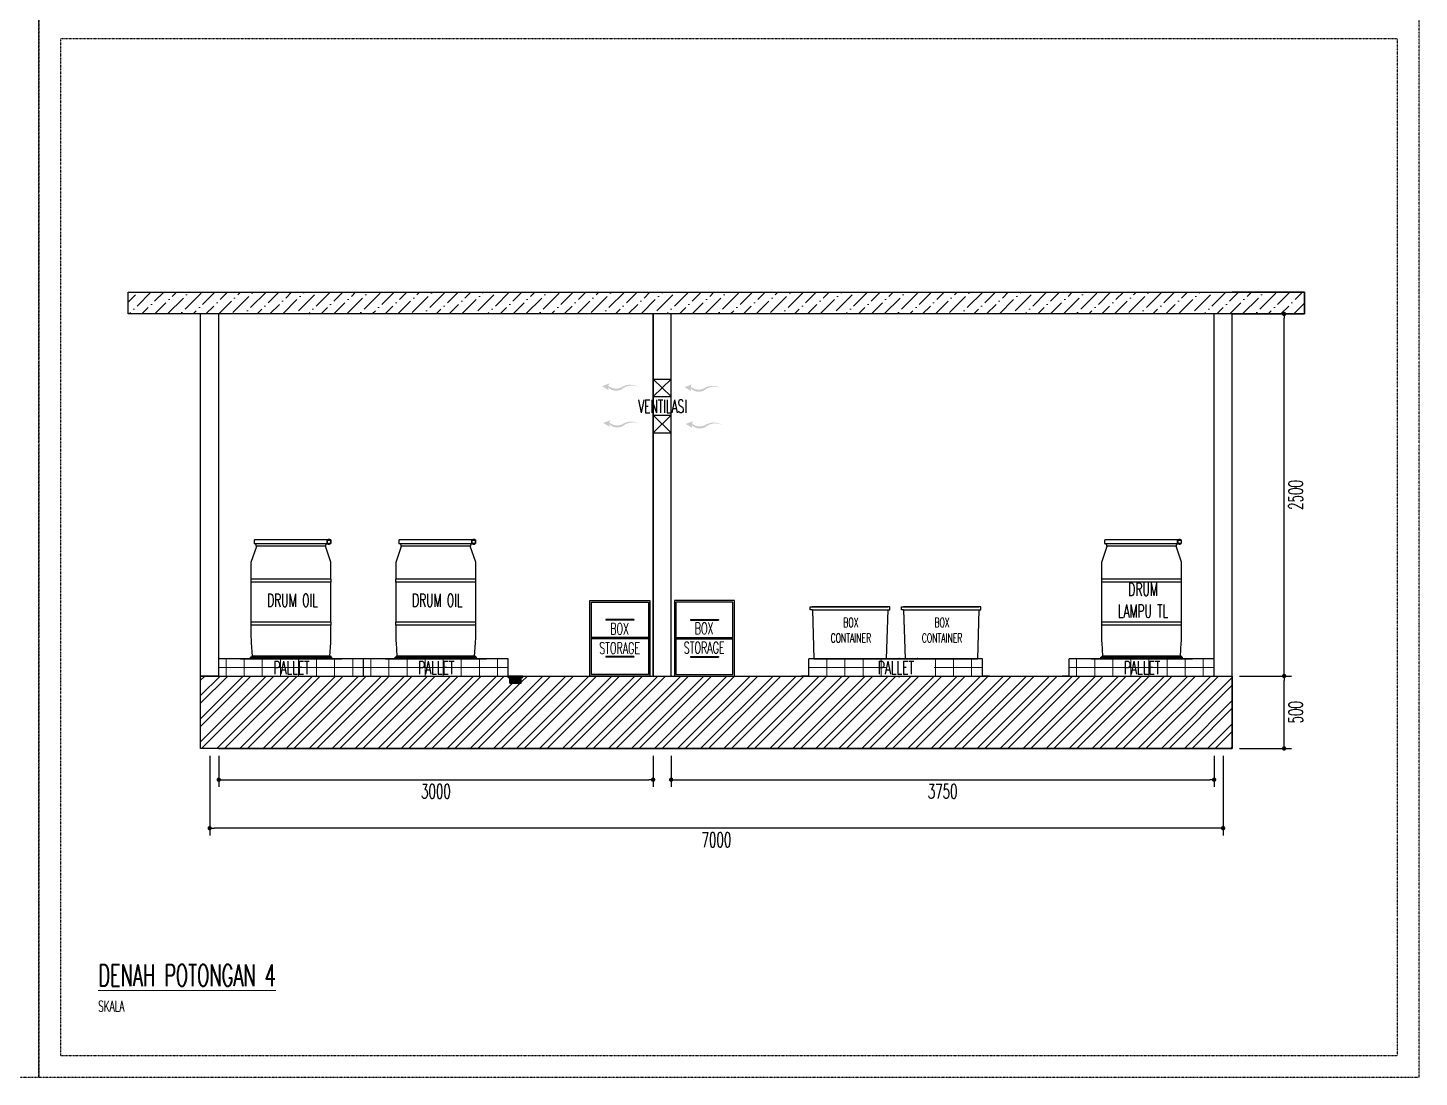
# Model space of a CAD drawing. Header units: millimetres. Extents: x 43312 to 271118, y 7927 to 51490.
# Drawn here: x 261508 to 271118, y 15735 to 22979 of the extents above; entities that cross this region are included whole.
import ezdxf

# ---------------------------------------------------------------- set-up
doc = ezdxf.new("R2010")
doc.units = ezdxf.units.MM
doc.header["$MEASUREMENT"] = 0
doc.linetypes.add('DASHDOT', pattern=[1, 0.5, -0.25, 0, -0.25])
doc.layers.add('C NOTASI', color=3, linetype='Continuous', lineweight=5)
doc.layers.add('inst ME', color=7, linetype='Continuous', lineweight=13)
doc.layers.add('Edges', color=7, linetype='Continuous')
doc.styles.add('300', font='rs.shx', dxfattribs={"width": 0.6, "height": 100})
doc.dimstyles.new('300', dxfattribs={"dimtxt": 50, "dimasz": 30, "dimexe": 50, "dimexo": 50, "dimgap": 30, "dimtad": 2, "dimdec": 0, "dimzin": 0, "dimtxsty": '300', "dimblk": 'DOT', "dimcen": 0.2, "dimclrd": 1, "dimclre": 1, "dimclrt": 3, "dimadec": 0, "dimazin": 0, "dimtfac": 1, "dimtdec": 0, "dimtix": 1, "dimtmove": 0, "dimatfit": 3, "dimfxl": 1, "dimtolj": 1, "dimtzin": 0, "dimarcsym": 0})

# ---------------------------------------------------------------- blocks, each defined once
blk = doc.blocks.new('plastic water drum fr')
at = {"layer": 'Edges'}
for p, q in [((-11.76, 17.52), (-11.77, 17.52)), ((-11.77, 17.52), (-11.77, 17.51)), ((-11.77, 17.52), (-11.69, 17.52)), ((-11.77, 17.51), (-11.77, 17.5)), ((-11.77, 17.51), (-11.69, 17.51)), ((-11.77, 17.5), (-11.77, 16.49)), ((-11.77, 17.5), (-11.69, 17.5)), ((-11.75, 17.53), (-11.76, 17.53)), ((-11.76, 17.53), (-11.76, 17.52)), ((-11.76, 17.53), (-11.68, 17.53)), ((-11.76, 17.52), (-11.69, 17.52)), ((-11.75, 17.53), (-11.75, 17.53)), ((-11.75, 17.53), (-11.75, 17.53)), ((-11.75, 17.53), (-11.74, 17.53)), ((-11.72, 17.53), (-11.74, 17.53)), ((-11.74, 17.53), (-11.74, 17.53)), ((-11.72, 17.53), (-11.72, 17.53)), ((-11.72, 17.53), (-11.71, 17.53)), ((-11.71, 17.53), (-11.7, 17.53)), ((-11.7, 17.53), (-11.68, 17.53)), ((-11.68, 17.53), (-11.69, 17.52)), ((-11.69, 17.52), (-11.69, 17.51)), ((-11.69, 17.52), (-11.69, 17.52)), ((-11.69, 17.52), (-10.71, 17.52)), ((-11.69, 17.52), (-10.71, 17.52)), ((-11.69, 17.51), (-11.69, 17.5)), ((-11.69, 17.51), (-10.71, 17.51)), ((-11.69, 17.5), (-11.69, 16.49)), ((-10.71, 17.5), (-11.69, 17.5)), ((-11.68, 17.53), (-11.68, 17.53)), ((-11.68, 17.53), (-11.67, 17.53)), ((-11.68, 17.53), (-10.71, 17.53)), ((-11.67, 17.53), (-11.67, 17.53)), ((-11.67, 17.53), (-11.67, 17.53)), ((-11.67, 17.53), (-11.67, 17.53)), ((-11.67, 17.53), (-11.67, 17.53)), ((-11.65, 17.53), (-11.67, 17.53)), ((-11.65, 17.53), (-11.54, 17.53)), ((-11.54, 17.55), (-11.53, 17.56)), ((-11.54, 17.53), (-11.54, 17.55)), ((-11.51, 17.53), (-11.54, 17.53)), ((-11.53, 17.6), (-11.52, 17.61)), ((-11.53, 17.59), (-11.53, 17.6)), ((-11.53, 17.58), (-11.53, 17.59)), ((-11.53, 17.56), (-11.53, 17.58)), ((-11.52, 17.63), (-11.51, 17.64)), ((-11.52, 17.61), (-11.52, 17.63)), ((-11.51, 17.65), (-11.5, 17.66)), ((-11.51, 17.64), (-11.51, 17.65)), ((-11.51, 17.53), (-11.51, 17.53)), ((-11.51, 17.53), (-11.41, 17.53)), ((-11.5, 17.66), (-11.48, 17.68)), ((-11.47, 17.68), (-11.48, 17.68)), ((-11.47, 17.68), (-11.44, 17.68)), ((-11.44, 17.68), (-11.07, 17.68)), ((-11.41, 17.57), (-11.41, 17.58)), ((-11.41, 17.58), (-11.41, 17.58)), ((-11.41, 17.56), (-11.41, 17.57)), ((-11.41, 17.55), (-11.41, 17.56)), ((-11.41, 17.55), (-11.41, 17.55)), ((-11.4, 17.55), (-11.41, 17.55)), ((-11.41, 17.55), (-11.41, 17.55)), ((-11.41, 17.55), (-11.4, 17.55)), ((-11.41, 17.54), (-11.41, 17.55)), ((-11.41, 17.55), (-11.41, 17.55)), ((-11.41, 17.53), (-11.41, 17.54)), ((-11.41, 17.54), (-11.41, 17.54)), ((-11.17, 17.54), (-11.41, 17.54)), ((-11.41, 17.53), (-11.36, 17.53)), ((-11.4, 17.55), (-11.4, 17.55)), ((-11.4, 17.55), (-11.22, 17.55)), ((-11.33, 17.53), (-11.36, 17.53)), ((-11.33, 17.53), (-11.33, 17.53)), ((-11.33, 17.53), (-11.17, 17.53)), ((-11.22, 17.55), (-11.21, 17.55)), ((-11.22, 17.55), (-11.22, 17.55)), ((-11.22, 17.55), (-11.12, 17.55)), ((-11.21, 17.55), (-11.2, 17.54)), ((-11.2, 17.54), (-11.19, 17.54)), ((-11.19, 17.54), (-11.17, 17.54)), ((-11.17, 17.53), (-11.17, 17.54)), ((-11.16, 17.53), (-11.17, 17.53)), ((-11.14, 17.53), (-11.16, 17.53)), ((-11.14, 17.53), (-11.13, 17.53)), ((-11.12, 17.53), (-11.13, 17.53)), ((-11.12, 17.55), (-11.12, 17.55)), ((-11.12, 17.55), (-11.12, 17.54)), ((-11.12, 17.55), (-11.1, 17.55)), ((-11.12, 17.54), (-11.12, 17.53)), ((-11.12, 17.53), (-11.12, 17.53)), ((-11.11, 17.53), (-11.12, 17.53)), ((-11.1, 17.53), (-11.11, 17.53)), ((-11.11, 17.53), (-11.11, 17.53)), ((-11.1, 17.53), (-11.11, 17.53)), ((-11.1, 17.55), (-11.09, 17.55)), ((-11.04, 17.53), (-11.1, 17.53)), ((-11.07, 17.68), (-11.06, 17.68)), ((-11.06, 17.68), (-11.03, 17.66)), ((-11.03, 17.53), (-11.04, 17.53)), ((-11.03, 17.53), (-11.04, 17.53)), ((-11.03, 17.66), (-11.03, 17.66)), ((-11.03, 17.66), (-11.02, 17.65)), ((-11.03, 17.53), (-11.03, 17.53)), ((-10.99, 17.53), (-11.03, 17.53)), ((-11.02, 17.65), (-11.01, 17.62)), ((-11.01, 17.62), (-11.01, 17.62)), ((-11.01, 17.62), (-11.01, 17.61)), ((-11.01, 17.61), (-11, 17.6)), ((-11, 17.6), (-11, 17.59)), ((-11, 17.59), (-11, 17.58)), ((-11, 17.58), (-11, 17.56)), ((-11, 17.56), (-11, 17.55)), ((-11, 17.55), (-10.99, 17.54)), ((-10.99, 17.54), (-10.99, 17.53)), ((-10.95, 17.53), (-10.99, 17.53)), ((-10.88, 17.57), (-10.95, 17.53)), ((-10.92, 17.53), (-10.95, 17.53)), ((-10.92, 17.53), (-10.92, 17.53)), ((-10.92, 17.53), (-10.91, 17.53)), ((-10.89, 17.53), (-10.91, 17.53)), ((-10.88, 17.53), (-10.89, 17.53)), ((-10.88, 17.57), (10.88, 17.57)), ((-10.88, 17.53), (-10.87, 17.53)), ((-10.85, 17.53), (-10.87, 17.53)), ((-10.85, 17.53), (-10.83, 17.53)), ((-10.85, 17.53), (-10.85, 17.53)), ((-10.83, 17.53), (-10.81, 17.53)), ((-10.83, 17.53), (-10.83, 17.53)), ((-10.8, 17.53), (-10.81, 17.53)), ((-10.79, 17.53), (-10.8, 17.53)), ((-10.79, 17.53), (-10.78, 17.53)), ((-10.77, 17.53), (-10.78, 17.53)), ((-10.76, 17.53), (-10.77, 17.53)), ((-10.74, 17.53), (-10.76, 17.53)), ((-10.72, 17.53), (-10.74, 17.53)), ((-10.74, 17.53), (-10.74, 17.53)), ((-10.71, 17.53), (-10.72, 17.53)), ((-10.71, 17.53), (-10.71, 17.53)), ((-10.71, 17.53), (-10.69, 17.53)), ((-10.7, 17.53), (-10.71, 17.53)), ((-10.71, 17.53), (-10.71, 17.52)), ((-10.71, 17.52), (-10.69, 17.52)), ((-10.71, 17.52), (-10.71, 17.51)), ((-10.71, 17.52), (-10.69, 17.52)), ((-10.71, 17.52), (-10.71, 17.52)), ((-10.71, 17.51), (-10.71, 17.5)), ((-10.71, 17.51), (-10.69, 17.51)), ((-10.71, 17.5), (-10.69, 17.5)), ((-10.71, 17.5), (-10.71, 16.49)), ((-10.69, 17.53), (-10.7, 17.53)), ((-10.69, 17.53), (-10.69, 17.52)), ((-10.69, 17.53), (-10.67, 17.53)), ((-10.69, 17.53), (-10.69, 17.53)), ((-10.68, 17.53), (-10.69, 17.53)), ((-10.69, 17.52), (-10.69, 17.51)), ((-10.69, 17.52), (-10.69, 17.52)), ((-10.69, 17.52), (-10.67, 17.52)), ((-10.69, 17.52), (-10.67, 17.52)), ((-10.69, 17.51), (-10.69, 17.5)), ((-10.69, 17.51), (-10.67, 17.51)), ((-10.67, 17.5), (-10.69, 17.5)), ((-10.69, 17.5), (-10.69, 16.49)), ((-10.68, 17.53), (-10.66, 17.53)), ((-10.68, 17.53), (-10.68, 17.53)), ((-10.67, 17.53), (-10.66, 17.53)), ((-10.67, 17.52), (-10.67, 17.53)), ((-10.67, 17.52), (-10.65, 17.52)), ((-10.67, 17.51), (-10.67, 17.52)), ((-10.67, 17.52), (-10.66, 17.52)), ((-10.67, 17.52), (-10.67, 17.52)), ((-10.67, 17.51), (-10.67, 17.5)), ((-10.67, 17.51), (-10.65, 17.51)), ((-10.65, 17.5), (-10.67, 17.5)), ((-10.67, 17.5), (-10.67, 16.49)), ((-10.66, 17.52), (-10.66, 17.53)), ((-10.66, 17.53), (-10.64, 17.53)), ((-10.65, 17.53), (-10.66, 17.53)), ((-10.66, 17.53), (-10.66, 17.53)), ((-10.66, 17.52), (-10.64, 17.52)), ((-10.65, 17.52), (-10.66, 17.52)), ((-10.65, 17.53), (-10.65, 17.53)), ((-10.64, 17.53), (-10.65, 17.53)), ((-10.65, 17.52), (-10.64, 17.52)), ((-10.65, 17.51), (-10.65, 17.52)), ((-10.65, 17.51), (-10.65, 17.5)), ((-10.65, 17.51), (-10.64, 17.51)), ((-10.65, 17.5), (-10.64, 17.5)), ((-10.65, 17.5), (-10.65, 16.49)), ((-10.64, 17.53), (-10.63, 17.53)), ((-10.64, 17.52), (-10.64, 17.53)), ((-10.63, 17.53), (-10.64, 17.53)), ((-10.64, 17.52), (-10.64, 17.52)), ((-10.64, 17.52), (-10.63, 17.52)), ((-10.64, 17.51), (-10.64, 17.52)), ((-10.64, 17.52), (-10.62, 17.52)), ((-10.64, 17.51), (-10.64, 17.5)), ((-10.64, 17.51), (-10.62, 17.51)), ((-10.64, 17.5), (-10.62, 17.5)), ((-10.64, 17.5), (-10.64, 16.49)), ((-10.63, 17.53), (-10.62, 17.53)), ((-10.63, 17.53), (-10.63, 17.52)), ((-10.62, 17.53), (-10.63, 17.53)), ((-10.63, 17.52), (-10.61, 17.52)), ((-10.63, 17.52), (-10.62, 17.52)), ((-10.61, 17.52), (-10.62, 17.53)), ((-10.62, 17.53), (-10.61, 17.53)), ((-10.61, 17.53), (-10.62, 17.53)), ((-10.62, 17.53), (-10.62, 17.53)), ((-10.62, 17.52), (-10.61, 17.52)), ((-10.62, 17.52), (-10.62, 17.51)), ((-10.62, 17.51), (-10.62, 17.5)), ((-10.62, 17.51), (-10.61, 17.51)), ((-10.61, 17.5), (-10.62, 17.5)), ((-10.62, 17.5), (-10.62, 16.49)), ((-10.61, 17.53), (-10.6, 17.53)), ((-10.6, 17.52), (-10.61, 17.53)), ((-10.6, 17.53), (-10.61, 17.53)), ((-10.61, 17.53), (-10.61, 17.53)), ((-10.61, 17.53), (-10.61, 17.53)), ((-10.61, 17.52), (-10.6, 17.52)), ((-10.61, 17.52), (-10.61, 17.52)), ((-10.61, 17.52), (-10.6, 17.52)), ((-10.61, 17.51), (-10.61, 17.52)), ((-10.61, 17.51), (-10.61, 17.5)), ((-10.61, 17.51), (-10.6, 17.51)), ((-10.61, 17.5), (-10.6, 17.5)), ((-10.61, 17.5), (-10.61, 16.49)), ((-10.6, 17.53), (-10.59, 17.52)), ((-10.6, 17.53), (-10.6, 17.53)), ((-10.6, 17.53), (-10.59, 17.53)), ((-10.59, 17.53), (-10.6, 17.53)), ((-10.6, 17.53), (-10.6, 17.53)), ((-10.6, 17.52), (-10.6, 17.52)), ((-10.6, 17.52), (-10.59, 17.52)), ((-10.6, 17.52), (-10.59, 17.52)), ((-10.6, 17.51), (-10.6, 17.52)), ((-10.6, 17.51), (-10.6, 17.5)), ((-10.6, 17.51), (-10.59, 17.51)), ((-10.6, 17.5), (-10.59, 17.5)), ((-10.6, 17.5), (-10.6, 16.49)), ((-10.59, 17.52), (-10.59, 17.53)), ((-10.59, 17.52), (-10.59, 17.52)), ((-10.59, 17.52), (-10.59, 17.52)), ((-10.59, 17.52), (-10.58, 17.52)), ((-10.58, 17.52), (-10.59, 17.52)), ((-10.59, 17.52), (-10.59, 17.51)), ((-10.59, 17.51), (-10.59, 17.5)), ((-10.59, 17.51), (-10.58, 17.51)), ((-10.58, 17.5), (-10.59, 17.5)), ((-10.59, 17.5), (-10.59, 16.49)), ((-10.58, 17.51), (-10.58, 17.52)), ((-10.58, 17.51), (-10.58, 17.5)), ((-10.58, 17.5), (-10.58, 16.49)), ((10.88, 17.57), (11.02, 17.49)), ((11.02, 17.49), (11.02, 16.47)), ((-11.82, 10.97), (-10.21, 15.71)), ((-11.77, 16.49), (-11.77, 16.49)), ((-11.77, 16.48), (-11.77, 16.49)), ((-11.69, 16.49), (-11.77, 16.49)), ((-11.69, 16.49), (-11.77, 16.49)), ((-11.76, 16.48), (-11.77, 16.48)), ((-11.69, 16.48), (-11.77, 16.48)), ((-11.76, 16.47), (-11.76, 16.48)), ((-11.69, 16.48), (-11.76, 16.48)), ((-11.75, 16.47), (-11.76, 16.47)), ((-11.68, 16.47), (-11.76, 16.47)), ((-11.75, 16.47), (-11.75, 16.47)), ((-11.75, 16.47), (-11.75, 16.47)), ((-11.75, 16.47), (-11.74, 16.47)), ((-11.74, 16.47), (-11.72, 16.47)), ((-11.72, 16.47), (-11.72, 16.47)), ((-11.68, 16.47), (-11.72, 16.47)), ((-11.69, 16.49), (-11.69, 16.49)), ((-11.69, 16.48), (-11.69, 16.49)), ((-10.71, 16.49), (-11.69, 16.49)), ((-10.71, 16.49), (-11.69, 16.49)), ((-11.69, 16.48), (-11.69, 16.48)), ((-11.68, 16.47), (-11.69, 16.48)), ((-10.71, 16.48), (-11.69, 16.48)), ((-10.71, 16.48), (-11.69, 16.48)), ((-11.68, 16.47), (-11.68, 16.47)), ((-11.67, 16.47), (-11.68, 16.47)), ((-10.71, 16.47), (-11.68, 16.47)), ((-11.67, 16.47), (-11.67, 16.47)), ((-11.67, 16.47), (-11.67, 16.47)), ((-11.67, 16.47), (-11.67, 16.47)), ((-11.67, 16.47), (-11.53, 16.47)), ((-11.53, 16.45), (-11.53, 16.47)), ((-11.51, 16.47), (-11.53, 16.47)), ((-11.53, 16.43), (-11.53, 16.45)), ((-11.53, 16.42), (-11.53, 16.43)), ((-11.52, 16.4), (-11.53, 16.42)), ((-11.52, 16.39), (-11.52, 16.4)), ((-11.52, 16.39), (-11.51, 16.36)), ((-11.51, 16.47), (-11.41, 16.47)), ((-11.51, 16.47), (-11.51, 16.47)), ((-11.51, 16.35), (-11.51, 16.36)), ((-11.5, 16.34), (-11.51, 16.35)), ((-11.49, 16.33), (-11.5, 16.34)), ((-11.49, 16.32), (-11.49, 16.33)), ((-11.49, 16.32), (-11.46, 16.31)), ((-11.46, 16.31), (-11.46, 16.3)), ((-11.46, 16.3), (-11.43, 16.3)), ((-11.08, 16.3), (-11.43, 16.3)), ((-11.41, 16.46), (-11.41, 16.47)), ((-11.38, 16.47), (-11.41, 16.47)), ((-11.41, 16.46), (-11.41, 16.46)), ((-11.41, 16.45), (-11.41, 16.46)), ((-11.17, 16.46), (-11.41, 16.46)), ((-11.4, 16.45), (-11.41, 16.45)), ((-11.41, 16.44), (-11.41, 16.45)), ((-11.41, 16.45), (-11.41, 16.45)), ((-11.13, 16.44), (-11.41, 16.44)), ((-11.41, 16.43), (-11.41, 16.44)), ((-11.4, 16.42), (-11.41, 16.43)), ((-11.39, 16.45), (-11.4, 16.45)), ((-11.4, 16.42), (-11.4, 16.42)), ((-11.4, 16.42), (-11.4, 16.42)), ((-11.4, 16.42), (-11.4, 16.42)), ((-11.4, 16.41), (-11.4, 16.42)), ((-11.38, 16.44), (-11.39, 16.45)), ((-11.38, 16.47), (-11.36, 16.47)), ((-11.38, 16.47), (-11.38, 16.47)), ((-11.36, 16.44), (-11.38, 16.44)), ((-11.33, 16.47), (-11.36, 16.47)), ((-11.35, 16.44), (-11.36, 16.44)), ((-11.34, 16.44), (-11.35, 16.44)), ((-11.33, 16.44), (-11.34, 16.44)), ((-11.33, 16.47), (-11.31, 16.47)), ((-11.33, 16.47), (-11.33, 16.47)), ((-11.32, 16.44), (-11.33, 16.44)), ((-11.31, 16.44), (-11.32, 16.44)), ((-11.31, 16.47), (-11.31, 16.47)), ((-11.31, 16.47), (-11.25, 16.47)), ((-11.31, 16.44), (-11.3, 16.44)), ((-11.31, 16.44), (-11.31, 16.44)), ((-11.3, 16.44), (-11.3, 16.44)), ((-11.3, 16.44), (-11.3, 16.44)), ((-11.3, 16.44), (-11.29, 16.44)), ((-11.3, 16.44), (-11.3, 16.44)), ((-11.29, 16.44), (-11.27, 16.44)), ((-11.27, 16.44), (-11.26, 16.44)), ((-11.26, 16.44), (-11.25, 16.44)), ((-11.25, 16.47), (-11.24, 16.47)), ((-11.25, 16.44), (-11.24, 16.44)), ((-11.24, 16.47), (-11.23, 16.47)), ((-11.24, 16.47), (-11.24, 16.47)), ((-11.24, 16.44), (-11.23, 16.45)), ((-11.23, 16.47), (-11.19, 16.47)), ((-11.23, 16.45), (-11.22, 16.45)), ((-11.22, 16.45), (-11.21, 16.45)), ((-11.21, 16.45), (-11.2, 16.45)), ((-11.2, 16.45), (-11.19, 16.46)), ((-11.19, 16.47), (-11.17, 16.47)), ((-11.19, 16.46), (-11.17, 16.46)), ((-11.17, 16.47), (-11.17, 16.46)), ((-11.14, 16.47), (-11.17, 16.47)), ((-11.13, 16.47), (-11.14, 16.47)), ((-11.13, 16.47), (-11.12, 16.47)), ((-11.12, 16.45), (-11.13, 16.44)), ((-11.11, 16.44), (-11.13, 16.44)), ((-11.12, 16.47), (-11.12, 16.46)), ((-11.12, 16.47), (-11.12, 16.47)), ((-11.02, 16.47), (-11.12, 16.47)), ((-11.12, 16.46), (-11.12, 16.45)), ((-11.11, 16.44), (-11.11, 16.44)), ((-11.11, 16.44), (-11.11, 16.44)), ((-11.08, 16.3), (-11.05, 16.32)), ((-11.08, 16.3), (-11.08, 16.3)), ((-11.04, 16.33), (-11.05, 16.32)), ((-11.03, 16.34), (-11.04, 16.33)), ((-11.04, 16.33), (-11.04, 16.33)), ((-11.03, 16.34), (-11.02, 16.37)), ((-11.02, 16.47), (-11.02, 16.47)), ((-11.02, 16.47), (-10.98, 16.47)), ((-11.02, 16.47), (-11, 16.45)), ((-11.01, 16.38), (-11.02, 16.37)), ((-11, 16.41), (-11.01, 16.4)), ((-11.01, 16.4), (-11.01, 16.38)), ((-11, 16.45), (-11, 16.45)), ((-11, 16.45), (-11, 16.43)), ((-11, 16.45), (-10.88, 16.39)), ((-11, 16.43), (-11, 16.41)), ((-10.98, 16.47), (-10.92, 16.47)), ((-10.92, 16.47), (-10.91, 16.47)), ((-10.92, 16.47), (-10.92, 16.47)), ((-10.91, 16.47), (-10.9, 16.47)), ((-10.9, 16.47), (-10.89, 16.47)), ((-10.87, 16.47), (-10.89, 16.47)), ((-10.44, 16.39), (-10.88, 16.39)), ((-10.87, 16.47), (-10.85, 16.47)), ((-10.87, 16.47), (-10.87, 16.47)), ((-10.85, 16.47), (-10.85, 16.47)), ((-10.85, 16.47), (-10.84, 16.47)), ((-10.84, 16.47), (-10.83, 16.47)), ((-10.81, 16.47), (-10.83, 16.47)), ((-10.81, 16.47), (-10.8, 16.47)), ((-10.81, 16.47), (-10.81, 16.47)), ((-10.8, 16.47), (-10.79, 16.47)), ((-10.79, 16.47), (-10.78, 16.47)), ((-10.76, 16.47), (-10.78, 16.47)), ((-10.76, 16.47), (-10.74, 16.47)), ((-10.76, 16.47), (-10.76, 16.47)), ((-10.74, 16.47), (-10.72, 16.47)), ((-10.74, 16.47), (-10.74, 16.47)), ((-10.71, 16.47), (-10.72, 16.47)), ((-10.71, 16.49), (-10.69, 16.49)), ((-10.71, 16.49), (-10.71, 16.49)), ((-10.71, 16.48), (-10.71, 16.49)), ((-10.71, 16.49), (-10.69, 16.49)), ((-10.71, 16.48), (-10.69, 16.48)), ((-10.71, 16.48), (-10.69, 16.48)), ((-10.71, 16.48), (-10.71, 16.48)), ((-10.71, 16.47), (-10.71, 16.48)), ((-10.71, 16.47), (-10.69, 16.47)), ((-10.71, 16.47), (-10.71, 16.47)), ((-10.7, 16.47), (-10.71, 16.47)), ((-10.69, 16.47), (-10.7, 16.47)), ((-10.67, 16.49), (-10.69, 16.49)), ((-10.69, 16.49), (-10.69, 16.49)), ((-10.69, 16.48), (-10.69, 16.49)), ((-10.69, 16.49), (-10.67, 16.49)), ((-10.69, 16.48), (-10.69, 16.48)), ((-10.69, 16.47), (-10.69, 16.48)), ((-10.69, 16.48), (-10.67, 16.48)), ((-10.69, 16.48), (-10.67, 16.48)), ((-10.69, 16.47), (-10.67, 16.47)), ((-10.69, 16.47), (-10.69, 16.47)), ((-10.69, 16.47), (-10.68, 16.47)), ((-10.69, 16.47), (-10.69, 16.47)), ((-10.68, 16.47), (-10.67, 16.47)), ((-10.68, 16.47), (-10.68, 16.47)), ((-10.65, 16.49), (-10.67, 16.49)), ((-10.67, 16.49), (-10.67, 16.49)), ((-10.67, 16.49), (-10.65, 16.49)), ((-10.67, 16.49), (-10.67, 16.48)), ((-10.67, 16.48), (-10.65, 16.48)), ((-10.67, 16.48), (-10.66, 16.48)), ((-10.67, 16.48), (-10.67, 16.48)), ((-10.67, 16.48), (-10.67, 16.47)), ((-10.67, 16.47), (-10.66, 16.47)), ((-10.67, 16.47), (-10.66, 16.47)), ((-10.65, 16.48), (-10.66, 16.48)), ((-10.66, 16.48), (-10.66, 16.47)), ((-10.66, 16.48), (-10.64, 16.48)), ((-10.66, 16.47), (-10.64, 16.47)), ((-10.66, 16.47), (-10.65, 16.47)), ((-10.66, 16.47), (-10.66, 16.47)), ((-10.66, 16.47), (-10.65, 16.47)), ((-10.65, 16.49), (-10.64, 16.49)), ((-10.65, 16.49), (-10.65, 16.49)), ((-10.65, 16.49), (-10.65, 16.48)), ((-10.65, 16.49), (-10.64, 16.49)), ((-10.65, 16.48), (-10.64, 16.48)), ((-10.65, 16.47), (-10.65, 16.47)), ((-10.65, 16.47), (-10.64, 16.47)), ((-10.62, 16.49), (-10.64, 16.49)), ((-10.64, 16.49), (-10.64, 16.49)), ((-10.64, 16.48), (-10.64, 16.49)), ((-10.64, 16.49), (-10.62, 16.49)), ((-10.64, 16.48), (-10.64, 16.48)), ((-10.64, 16.47), (-10.64, 16.48)), ((-10.64, 16.48), (-10.63, 16.48)), ((-10.64, 16.48), (-10.62, 16.48)), ((-10.64, 16.47), (-10.63, 16.47)), ((-10.64, 16.47), (-10.64, 16.47)), ((-10.64, 16.47), (-10.63, 16.47)), ((-10.64, 16.47), (-10.62, 16.47)), ((-10.62, 16.48), (-10.63, 16.48)), ((-10.63, 16.48), (-10.63, 16.47)), ((-10.63, 16.48), (-10.61, 16.48)), ((-10.63, 16.47), (-10.62, 16.47)), ((-10.63, 16.47), (-10.62, 16.47)), ((-10.61, 16.49), (-10.62, 16.49)), ((-10.62, 16.49), (-10.62, 16.49)), ((-10.62, 16.49), (-10.62, 16.48)), ((-10.62, 16.49), (-10.61, 16.49)), ((-10.61, 16.48), (-10.62, 16.47)), ((-10.62, 16.48), (-10.61, 16.48)), ((-10.62, 16.47), (-10.61, 16.47)), ((-10.61, 16.47), (-10.62, 16.47)), ((-10.62, 16.47), (-10.62, 16.47)), ((-10.62, 16.47), (-10.62, 16.47)), ((-10.61, 16.49), (-10.6, 16.49)), ((-10.61, 16.49), (-10.61, 16.49)), ((-10.61, 16.49), (-10.6, 16.49)), ((-10.61, 16.49), (-10.61, 16.48)), ((-10.61, 16.48), (-10.6, 16.48)), ((-10.61, 16.48), (-10.6, 16.48)), ((-10.61, 16.48), (-10.61, 16.48)), ((-10.61, 16.47), (-10.6, 16.48)), ((-10.6, 16.47), (-10.61, 16.47)), ((-10.61, 16.47), (-10.6, 16.47)), ((-10.61, 16.47), (-10.61, 16.47)), ((-10.61, 16.47), (-10.61, 16.47)), ((-10.59, 16.49), (-10.6, 16.49)), ((-10.6, 16.49), (-10.6, 16.49)), ((-10.6, 16.48), (-10.6, 16.49)), ((-10.6, 16.49), (-10.59, 16.49)), ((-10.6, 16.48), (-10.6, 16.48)), ((-10.6, 16.48), (-10.59, 16.48)), ((-10.6, 16.48), (-10.59, 16.48)), ((-10.59, 16.48), (-10.6, 16.47)), ((-10.59, 16.47), (-10.6, 16.47)), ((-10.6, 16.47), (-10.59, 16.47)), ((-10.6, 16.47), (-10.6, 16.47)), ((-10.6, 16.47), (-10.6, 16.47)), ((-10.58, 16.49), (-10.59, 16.49)), ((-10.59, 16.49), (-10.59, 16.49)), ((-10.59, 16.49), (-10.59, 16.48)), ((-10.59, 16.49), (-10.58, 16.49)), ((-10.58, 16.48), (-10.59, 16.48)), ((-10.59, 16.48), (-10.59, 16.47)), ((-10.59, 16.48), (-10.59, 16.48)), ((-10.59, 16.48), (-10.59, 16.48)), ((-10.59, 16.48), (-10.58, 16.48)), ((-10.58, 16.49), (-10.58, 16.49)), ((-10.58, 16.49), (-10.58, 16.48)), ((-10.35, 15.91), (-10.44, 16.39)), ((-10.44, 16.39), (10.44, 16.39)), ((-10.35, 15.71), (-10.35, 15.91)), ((-10.35, 15.71), (-10.21, 15.71)), ((-10.21, 15.71), (10.21, 15.71)), ((10.21, 15.71), (10.35, 15.71)), ((11.82, 10.97), (10.21, 15.71)), ((10.35, 15.91), (10.44, 16.39)), ((10.35, 15.71), (10.35, 15.91)), ((10.44, 16.39), (10.88, 16.39)), ((11.02, 16.47), (10.88, 16.39)), ((-11.82, 5.94), (-11.82, 10.97)), ((11.82, 5.94), (11.82, 10.97)), ((-11.87, 5.02), (-11.87, 5.94)), ((-11.82, 5.94), (-11.87, 5.94)), ((-11.87, 5.02), (-11.82, 5.02)), ((-11.82, 5.94), (11.82, 5.94)), ((-11.82, -6.85), (-11.82, 5.02)), ((-11.82, 5.02), (11.82, 5.02)), ((11.87, 5.94), (11.82, 5.94)), ((11.82, 5.02), (11.87, 5.02)), ((11.82, -6.85), (11.82, 5.02)), ((11.87, 5.02), (11.87, 5.94)), ((-11.87, -7.77), (-11.87, -6.85)), ((-11.82, -6.85), (-11.87, -6.85)), ((-11.87, -7.77), (-11.82, -7.77)), ((-11.82, -6.85), (11.82, -6.85)), ((-11.82, -11.35), (-11.82, -7.77)), ((-11.82, -7.77), (11.82, -7.77)), ((11.87, -6.85), (11.82, -6.85)), ((11.82, -7.77), (11.87, -7.77)), ((11.82, -11.35), (11.82, -7.77)), ((11.87, -7.77), (11.87, -6.85)), ((-11.81, -11.9), (-11.82, -11.35)), ((-11.78, -12.44), (-11.81, -11.9)), ((11.78, -12.44), (11.81, -11.9)), ((11.81, -11.9), (11.82, -11.35)), ((-11.74, -12.98), (-11.78, -12.44)), ((-11.48, -16.92), (-11.74, -12.98)), ((11.48, -16.92), (11.74, -12.98)), ((11.74, -12.98), (11.78, -12.44)), ((-12.08, -17.68), (-12.08, -17.28)), ((-11.88, -17.28), (-12.08, -17.28)), ((-12.08, -17.68), (12.08, -17.68)), ((-11.88, -17.28), (-11.78, -16.92)), ((-11.88, -17.28), (11.88, -17.28)), ((-11.48, -16.92), (-11.78, -16.92)), ((-11.48, -16.92), (11.48, -16.92)), ((11.78, -16.92), (11.48, -16.92)), ((11.88, -17.28), (11.78, -16.92)), ((12.08, -17.28), (11.88, -17.28)), ((12.08, -17.68), (12.08, -17.28))]:
    blk.add_line(p, q, dxfattribs=at)
blk = doc.blocks.new('_Dot')
at = {"color": 0, "lineweight": -2}
blk.add_line((-0.5, 0), (-1, 0), dxfattribs=at)
at = {"color": 0, "const_width": 0.5}
blk.add_lwpolyline([(-0.25, 0, 1), (0.25, 0, 1)], format="xyb", close=True, dxfattribs=at)
blk = doc.blocks.new('*D141')
at = {"color": 1, "lineweight": -2, "transparency": 16777216}
for p, q in [((269876.5, 21004.3), (270235, 21004.3)), ((270185, 18534.3), (270185, 20974.3)), ((269876.5, 18504.3), (270235, 18504.3))]:
    blk.add_line(p, q, dxfattribs=at)
at = {"layer": 'Defpoints', "color": 0, "transparency": 16777216}
for p in [(269826.5, 21004.3), (270185, 21004.3), (269826.5, 18504.3)]:
    blk.add_point(p, dxfattribs=at)
at = {"color": 1, "lineweight": -2, "transparency": 16777216, "xscale": 30, "yscale": 30, "zscale": 30}
for p, rotation in [((270185, 21004.3), 90), ((270185, 18504.3), 270)]:
    blk.add_blockref('_Dot', p, dxfattribs=dict(at, rotation=rotation))
at = {"color": 3, "transparency": 16777216, "insert": (270265, 19754.3), "char_height": 100, "attachment_point": 5, "rotation": 90, "style": '300'}
blk.add_mtext('\\A1;2500', dxfattribs=at)
blk = doc.blocks.new('*D142')
at = {"color": 1, "lineweight": -2, "transparency": 16777216}
for p, q in [((269876.5, 18504.3), (270235, 18504.3)), ((270185, 18034.3), (270185, 18474.3)), ((269876.5, 18004.3), (270235, 18004.3))]:
    blk.add_line(p, q, dxfattribs=at)
at = {"layer": 'Defpoints', "color": 0, "transparency": 16777216}
for p in [(269826.5, 18504.3), (270185, 18504.3), (269826.5, 18004.3)]:
    blk.add_point(p, dxfattribs=at)
at = {"color": 1, "lineweight": -2, "transparency": 16777216, "xscale": 30, "yscale": 30, "zscale": 30}
for p, rotation in [((270185, 18504.3), 90), ((270185, 18004.3), 270)]:
    blk.add_blockref('_Dot', p, dxfattribs=dict(at, rotation=rotation))
at = {"color": 3, "transparency": 16777216, "insert": (270265, 18254.3), "char_height": 100, "attachment_point": 5, "rotation": 90, "style": '300'}
blk.add_mtext('\\A1;500', dxfattribs=at)
blk = doc.blocks.new('*D112')
at = {"color": 1, "lineweight": -2, "transparency": 16777216}
for p, q in [((262764, 17954.3), (262764, 17404)), ((269764, 17954.3), (269764, 17404)), ((269734, 17454), (262794, 17454))]:
    blk.add_line(p, q, dxfattribs=at)
at = {"layer": 'Defpoints', "color": 0, "transparency": 16777216}
for p in [(262764, 18004.3), (269764, 18004.3), (262764, 17454)]:
    blk.add_point(p, dxfattribs=at)
at = {"color": 1, "lineweight": -2, "transparency": 16777216, "xscale": 30, "yscale": 30, "zscale": 30, "rotation": 180}
blk.add_blockref('_Dot', (262764, 17454), dxfattribs=at)
at = {"color": 1, "lineweight": -2, "transparency": 16777216, "xscale": 30, "yscale": 30, "zscale": 30}
blk.add_blockref('_Dot', (269764, 17454), dxfattribs=at)
at = {"color": 3, "transparency": 16777216, "insert": (266264, 17374), "char_height": 100, "attachment_point": 5, "style": '300'}
blk.add_mtext('\\A1;7000', dxfattribs=at)
blk = doc.blocks.new('*D113')
at = {"color": 1, "lineweight": -2, "transparency": 16777216}
for p, q in [((262826.5, 17954.3), (262826.5, 17738.7)), ((265826.5, 17954.3), (265826.5, 17738.7)), ((262856.5, 17788.7), (265796.5, 17788.7))]:
    blk.add_line(p, q, dxfattribs=at)
at = {"layer": 'Defpoints', "color": 0, "transparency": 16777216}
for p in [(262826.5, 18004.3), (265826.5, 18004.3), (265826.5, 17788.7)]:
    blk.add_point(p, dxfattribs=at)
at = {"color": 1, "lineweight": -2, "transparency": 16777216, "xscale": 30, "yscale": 30, "zscale": 30, "rotation": 180}
blk.add_blockref('_Dot', (262826.5, 17788.7), dxfattribs=at)
at = {"color": 1, "lineweight": -2, "transparency": 16777216, "xscale": 30, "yscale": 30, "zscale": 30}
blk.add_blockref('_Dot', (265826.5, 17788.7), dxfattribs=at)
at = {"color": 3, "transparency": 16777216, "insert": (264326.5, 17708.7), "char_height": 100, "attachment_point": 5, "style": '300'}
blk.add_mtext('\\A1;3000', dxfattribs=at)
blk = doc.blocks.new('*D114')
at = {"color": 1, "lineweight": -2, "transparency": 16777216}
for p, q in [((265951.5, 17954.3), (265951.5, 17738.7)), ((269701.5, 17954.3), (269701.5, 17738.7)), ((265981.5, 17788.7), (269671.5, 17788.7))]:
    blk.add_line(p, q, dxfattribs=at)
at = {"layer": 'Defpoints', "color": 0, "transparency": 16777216}
for p in [(265951.5, 18004.3), (269701.5, 18004.3), (269701.5, 17788.7)]:
    blk.add_point(p, dxfattribs=at)
at = {"color": 1, "lineweight": -2, "transparency": 16777216, "xscale": 30, "yscale": 30, "zscale": 30, "rotation": 180}
blk.add_blockref('_Dot', (265951.5, 17788.7), dxfattribs=at)
at = {"color": 1, "lineweight": -2, "transparency": 16777216, "xscale": 30, "yscale": 30, "zscale": 30}
blk.add_blockref('_Dot', (269701.5, 17788.7), dxfattribs=at)
at = {"color": 3, "transparency": 16777216, "insert": (267826.5, 17708.7), "char_height": 100, "attachment_point": 5, "style": '300'}
blk.add_mtext('\\A1;3750', dxfattribs=at)

msp = doc.modelspace()

# ---------------------------------------------------------------- hatches: boundary and pattern name
h = msp.add_hatch()
h.set_pattern_fill('ANSI31', color=256, scale=200, angle=45)
h.set_pattern_definition([(90, (194534.437, 0), (-25, 0), [])])
h.paths.add_polyline_path([(264926.5, 18504.3), (264826.5, 18504.3), (264826.5, 18494.3), (264926.5, 18494.3)])
h = msp.add_hatch()
h.set_pattern_fill('CORK', color=256, scale=60)
h.set_pattern_definition([(0, (194534.4366, 0), (0, 7.5), []), (135, (194538.187, -3.75), (-15, -15), [10.606602, -10.606602]), (135, (194540.062, -3.75), (-15, -15), [10.606602, -10.606602]), (135, (194541.937, -3.75), (-15, -15), [10.606602, -10.606602])])
h.paths.add_polyline_path([(264916.5, 18494.3), (264836.5, 18494.3), (264836.5, 18454.3), (264916.5, 18454.3)])
at = {"layer": 'inst ME'}
h = msp.add_hatch(dxfattribs=at)
h.set_pattern_fill('ANSI36', color=4, scale=500)
h.set_pattern_definition([(45, (194534.437, 0), (33.14563, 121.53398), [156.25, -31.25, 0, -31.25])])
h.paths.add_polyline_path([(270326.5, 21154.3), (262201.5, 21154.3), (262201.5, 21004.3), (270326.5, 21004.3)])
h = msp.add_hatch(color=4, dxfattribs=at)
h.dxf.hatch_style = 1
h.paths.add_polyline_path([(265518.6, 20478.7), (265516, 20497.3, 0.398617), (265622.9, 20493.5, -0.256098), (265726.6, 20498.2, 0.254419), (265618.9, 20504.2, -0.347199), (265516, 20509.3), (265525.1, 20524.8), (265474.1, 20505.9)])
h = msp.add_hatch(color=4, dxfattribs=at)
h.dxf.hatch_style = 1
h.paths.add_polyline_path([(266088.5, 20471.7), (266085.9, 20490.3, 0.398617), (266192.9, 20486.5, -0.256098), (266296.5, 20491.2, 0.254419), (266188.8, 20497.2, -0.347199), (266085.9, 20502.3), (266095.1, 20517.8), (266044.1, 20498.9)])
h = msp.add_hatch(color=4, dxfattribs=at)
h.dxf.hatch_style = 1
h.paths.add_polyline_path([(265526.6, 20224.7), (265524, 20243.3, 0.398617), (265630.9, 20239.6, -0.256098), (265734.5, 20244.2, 0.254419), (265626.8, 20250.2, -0.347199), (265524, 20255.4), (265533.1, 20270.9), (265482.1, 20252)])
h = msp.add_hatch(color=4, dxfattribs=at)
h.dxf.hatch_style = 1
h.paths.add_polyline_path([(266096.5, 20217.7), (266093.9, 20236.3, 0.398617), (266200.8, 20232.5, -0.256098), (266304.5, 20237.2, 0.254419), (266196.8, 20243.2, -0.347199), (266093.9, 20248.4), (266103, 20263.9), (266052.1, 20244.9)])
h = msp.add_hatch(dxfattribs=at)
h.set_pattern_fill('ANSI37', color=129, scale=1000, angle=45)
h.set_pattern_definition([(90, (203251.98, -1312), (-125, 0), []), (180, (203251.98, -1312), (-7e-15, -125), [])])
h.paths.add_polyline_path([(262826.5, 18624.3), (263826.5, 18624.3), (263826.5, 18504.3), (262826.5, 18504.3)])
h.paths.add_polyline_path([(263492.8, 18495), (263164.9, 18495), (263164.9, 18630), (263492.8, 18630)], flags=9)
h = msp.add_hatch(dxfattribs=at)
h.set_pattern_fill('ANSI37', color=129, scale=1000, angle=45)
h.set_pattern_definition([(90, (204251.98, -1312), (-125, 0), []), (180, (204251.98, -1312), (-7e-15, -125), [])])
h.paths.add_polyline_path([(263826.5, 18624.3), (264826.5, 18624.3), (264826.5, 18504.3), (263826.5, 18504.3)])
h.paths.add_polyline_path([(264492.8, 18495), (264164.9, 18495), (264164.9, 18630), (264492.8, 18630)], flags=9)
h = msp.add_hatch(dxfattribs=at)
h.set_pattern_fill('ANSI37', color=129, scale=1000, angle=45)
h.set_pattern_definition([(90, (207526.6, -1312), (-125, 0), []), (180, (207526.6, -1312), (-7e-15, -125), [])])
h.paths.add_polyline_path([(266901.5, 18624.3), (268101.2, 18624.3), (268101.2, 18504.3), (266901.5, 18504.3)])
h.paths.add_polyline_path([(267767.4, 18495), (267439.5, 18495), (267439.5, 18630), (267767.4, 18630)])
h = msp.add_hatch(dxfattribs=at)
h.set_pattern_fill('ANSI37', color=129, scale=1000, angle=45)
h.set_pattern_definition([(90, (209126.6, -1312), (-125, 0), []), (180, (209126.6, -1312), (-7e-15, -125), [])])
h.paths.add_polyline_path([(268701.2, 18624.3), (269701.2, 18624.3), (269701.2, 18504.3), (268701.2, 18504.3)])
h.paths.add_polyline_path([(269367.4, 18495), (269039.5, 18495), (269039.5, 18630), (269367.4, 18630)], flags=9)
h = msp.add_hatch(dxfattribs=at)
h.set_pattern_fill('ANSI32', color=129, scale=300)
h.set_pattern_definition([(45, (194534.44, 0), (-79.54951, 79.54951), []), (45, (194587.47, 0), (-79.54951, 79.54951), [])])
h.paths.add_polyline_path([(269826.5, 18504.3), (264926.5, 18504.3), (264926.5, 18494.3), (264916.5, 18494.3), (264916.5, 18454.3), (264836.5, 18454.3), (264836.5, 18494.3), (264826.5, 18494.3), (264826.5, 18504.3), (262701.5, 18504.3), (262701.5, 18004.3), (269826.5, 18004.3)])

# ---------------------------------------------------------------- linework, layer by layer
at = {"linetype": 'DASHDOT'}
for points in [[(252047.9, 15735.3), (261582.9, 15735.3), (261582.9, 23054.3), (252047.9, 23054.3)], [(261582.9, 15735.3), (271117.9, 15735.3), (271117.9, 23054.3), (261582.9, 23054.3)], [(261732.9, 15885.3), (270967.9, 15885.3), (270967.9, 22904.3), (261732.9, 22904.3)]]:
    msp.add_lwpolyline(points, close=True, dxfattribs=at)
for points in [[(262701.5, 21004.3), (262201.5, 21004.3), (262201.5, 21154.3), (262701.5, 21154.3)], [(269826.5, 21004.3), (270326.5, 21004.3), (270326.5, 21154.3), (269826.5, 21154.3)], [(262701.5, 18004.3), (262701.5, 21004.3)], [(262826.5, 18504.3), (262826.5, 21004.3)], [(265826.5, 18504.3), (265826.5, 21004.3)], [(265951.5, 18504.3), (265951.5, 21004.3)], [(269701.5, 18504.3), (269701.5, 21004.3)], [(269826.5, 18004.3), (269826.5, 21004.3)], [(265826.5, 20554.3), (265951.5, 20554.3)], [(265951.5, 20434.3), (265826.5, 20554.3)], [(265826.5, 20434.3), (265951.5, 20554.3)], [(265826.5, 20434.3), (265951.5, 20434.3)], [(265826.5, 20304.3), (265951.5, 20304.3)], [(265826.5, 20184.3), (265951.5, 20304.3)], [(265951.5, 20184.3), (265826.5, 20304.3)], [(265826.5, 20184.3), (265951.5, 20184.3)], [(266926.8, 18960.8), (266912.5, 18960.8), (266912.5, 18981.4), (267447.6, 18981.4)], [(267446.9, 18960.8), (267461.2, 18960.8), (267461.2, 18981.4), (266926.1, 18981.4)], [(266926.8, 18960.8), (266936.9, 18624.3)], [(266926.8, 18960.8), (267446.9, 18960.8)], [(267446.9, 18960.8), (267436.9, 18624.3)], [(267556.5, 18960.8), (267542.2, 18960.8), (267542.2, 18981.4), (268077.3, 18981.4)], [(268076.7, 18960.8), (268091, 18960.8), (268091, 18981.4), (267555.9, 18981.4)], [(267556.5, 18960.8), (267566.6, 18624.3)], [(267556.5, 18960.8), (268076.7, 18960.8)], [(268076.7, 18960.8), (268066.6, 18624.3)], [(265693.8, 18895.3), (265500.4, 18895.3)], [(265500.4, 18895.3), (265500.4, 18890.3)], [(265693.8, 18890.3), (265500.4, 18890.3)], [(265693.8, 18895.3), (265693.8, 18890.3)], [(266084.3, 18895.3), (266277.7, 18895.3)], [(266084.3, 18895.3), (266084.3, 18890.3)], [(266084.3, 18890.3), (266277.7, 18890.3)], [(266277.7, 18895.3), (266277.7, 18890.3)], [(265793.8, 18770.3), (265400.4, 18770.3)], [(265793.8, 18760.3), (265400.4, 18760.3)], [(265984.3, 18770.3), (266377.7, 18770.3)], [(265984.3, 18760.3), (266377.7, 18760.3)], [(263826.5, 18504.3), (263826.5, 18624.3), (262826.5, 18624.3)], [(262976.5, 18624.3), (263676.5, 18624.3)], [(264826.5, 18504.3), (264826.5, 18624.3), (263826.5, 18624.3)], [(263976.5, 18624.3), (264676.5, 18624.3)], [(264826.5, 18494.3), (264826.5, 18624.3)], [(265693.8, 18640.3), (265500.4, 18640.3)], [(265500.4, 18640.3), (265500.4, 18635.3)], [(265693.8, 18635.3), (265500.4, 18635.3)], [(265693.8, 18640.3), (265693.8, 18635.3)], [(266084.3, 18640.3), (266277.7, 18640.3)], [(266084.3, 18640.3), (266084.3, 18635.3)], [(266084.3, 18635.3), (266277.7, 18635.3)], [(266277.7, 18640.3), (266277.7, 18635.3)], [(266901.5, 18504.3), (266901.5, 18624.3)], [(268101.2, 18504.3), (268101.2, 18624.3), (266901.5, 18624.3)], [(266901.5, 18504.3), (266901.5, 18624.3)], [(266936.9, 18624.3), (267436.9, 18624.3)], [(267251.2, 18624.3), (267951.2, 18624.3)], [(267566.6, 18624.3), (268066.6, 18624.3)], [(268701.2, 18504.3), (268701.2, 18624.3)], [(269701.2, 18504.3), (269701.2, 18624.3), (268701.2, 18624.3)], [(268851.2, 18624.3), (269551.2, 18624.3)], [(262701.5, 18004.3), (262701.5, 18504.3)], [(262701.5, 18504.3), (269826.5, 18504.3), (269826.5, 18004.3), (262701.5, 18004.3)], [(262826.5, 18504.3), (262701.5, 18504.3)], [(262826.5, 18504.3), (269826.5, 18504.3)], [(264826.5, 18504.3), (264826.5, 18494.3), (264926.5, 18494.3)], [(264836.5, 18454.3), (264836.5, 18494.3)], [(264836.5, 18494.3), (264836.5, 18454.3), (264916.5, 18454.3), (264916.5, 18494.3)], [(264916.5, 18454.3), (264916.5, 18494.3)], [(264926.5, 18494.3), (264926.5, 18504.3)], [(265826.5, 18504.3), (265951.5, 18504.3)], [(266851.9, 18504.3), (266851.9, 18505.3)], [(266851.9, 18504.3), (266851.9, 18505.3)], [(266851.9, 18504.3), (266851.9, 18505.3), (266901.5, 18505.3), (266901.5, 18504.3)], [(268101.5, 18504.3), (268101.5, 18505.3)], [(268101.5, 18504.3), (268101.5, 18505.3)], [(268101.5, 18504.3), (268101.5, 18505.3), (268151.2, 18505.3), (268151.2, 18504.3)], [(268151.2, 18504.3), (268151.2, 18505.3)], [(268651.5, 18504.3), (268651.5, 18505.3)], [(268651.5, 18504.3), (268651.5, 18505.3), (268701.2, 18505.3), (268701.2, 18504.3)], [(269701.5, 18504.3), (269826.5, 18504.3)], [(262826.5, 18004.3), (269826.5, 18004.3)]]:
    msp.add_lwpolyline(points)
for points in [[(270326.5, 21004.3), (262201.5, 21004.3), (262201.5, 21154.3), (270326.5, 21154.3)], [(265826.5, 18504.3), (265951.5, 18504.3), (265951.5, 21004.3), (265826.5, 21004.3)], [(265804.8, 18504.3), (265389.4, 18504.3), (265389.4, 19026.3), (265804.8, 19026.3)], [(265793.8, 18515.3), (265400.4, 18515.3), (265400.4, 19015.3), (265793.8, 19015.3)], [(265973.3, 18504.3), (266388.7, 18504.3), (266388.7, 19026.3), (265973.3, 19026.3)], [(265984.3, 18515.3), (266377.7, 18515.3), (266377.7, 19015.3), (265984.3, 19015.3)], [(264926.5, 18504.3), (264826.5, 18504.3), (264826.5, 18494.3), (264926.5, 18494.3)]]:
    msp.add_lwpolyline(points, close=True)

# ---------------------------------------------------------------- block references
at = {"xscale": -23.26887207522599, "yscale": 23.26887207522599, "zscale": 23.26887207522599}
for p in [(263326.5, 19035.8), (264326.5, 19035.8), (269201.2, 19035.8)]:
    msp.add_blockref('plastic water drum fr', p, dxfattribs=at)

# ---------------------------------------------------------------- texts
at = {"layer": 'C NOTASI', "color": 3, "attachment_point": 5, "style": '300'}
for s, insert, char_height, width in [('\\A1;{\\C256;VENTILASI}', (265891.9, 20366.2), 90, 569.052), ('\\A1;DRUM \\PLAMPU TL', (269210.6, 19027.5), 90, 569.052), ('\\A1;DRUM OIL', (263336, 19027.5), 90, 569.052), ('\\A1;DRUM OIL', (264336, 19027.5), 90, 569.052), ('\\A1;BOX\\PCONTAINER', (267192.8, 18820.6), 64.29, 406.465), ('\\A1;BOX\\PCONTAINER', (267822.6, 18820.6), 64.29, 406.465), ('\\A1;PALLET', (263328.8, 18562.5), 90, 569.052), ('\\A1;PALLET', (264328.8, 18562.5), 90, 569.052), ('\\A1;PALLET', (267503.7, 18562.5), 90, 569.052), ('\\A1;PALLET', (269203.5, 18562.5), 90, 569.052)]:
    msp.add_mtext(s, dxfattribs=dict(at, insert=insert, char_height=char_height, width=width))
at = {"layer": 'inst ME', "color": 3, "char_height": 80, "attachment_point": 5, "style": '300'}
for insert in [(265595.5, 18763.8), (266179.4, 18766.4)]:
    msp.add_mtext('\\A1;BOX\\PSTORAGE', dxfattribs=dict(at, insert=insert))
at = {"layer": 'inst ME', "color": 3, "insert": (264090.1, 16350.6), "char_height": 150, "width": 4192.106, "attachment_point": 5, "style": '300'}
msp.add_mtext('\\A1;\\pxql;{\\LDENAH POTONGAN 4\\P\\H0.5x;\\lSKALA}', dxfattribs=at)

# ---------------------------------------------------------------- dimensions: what is measured, and where the dimension line sits
for base, p1, p2, picture, middle in [((270185, 21004.3), (269826.5, 18504.3), (269826.5, 21004.3), '*D141', (270265, 19754.3)), ((270185, 18504.3), (269826.5, 18004.3), (269826.5, 18504.3), '*D142', (270265, 18254.3))]:
    dim = msp.add_linear_dim(base=base, p1=p1, p2=p2, angle=90, dimstyle='300')
    dim.commit()
    dim.dimension.update_dxf_attribs({"geometry": picture, "text_midpoint": middle})
for base, p1, p2, picture, middle in [((262764, 17454), (269764, 18004.3), (262764, 18004.3), '*D112', (266264, 17374)), ((265826.5, 17788.7), (262826.5, 18004.3), (265826.5, 18004.3), '*D113', (264326.5, 17708.7)), ((269701.5, 17788.7), (265951.5, 18004.3), (269701.5, 18004.3), '*D114', (267826.5, 17708.7))]:
    dim = msp.add_linear_dim(base=base, p1=p1, p2=p2, dimstyle='300')
    dim.commit()
    dim.dimension.update_dxf_attribs({"geometry": picture, "text_midpoint": middle})

doc.saveas('drawing.dxf')
